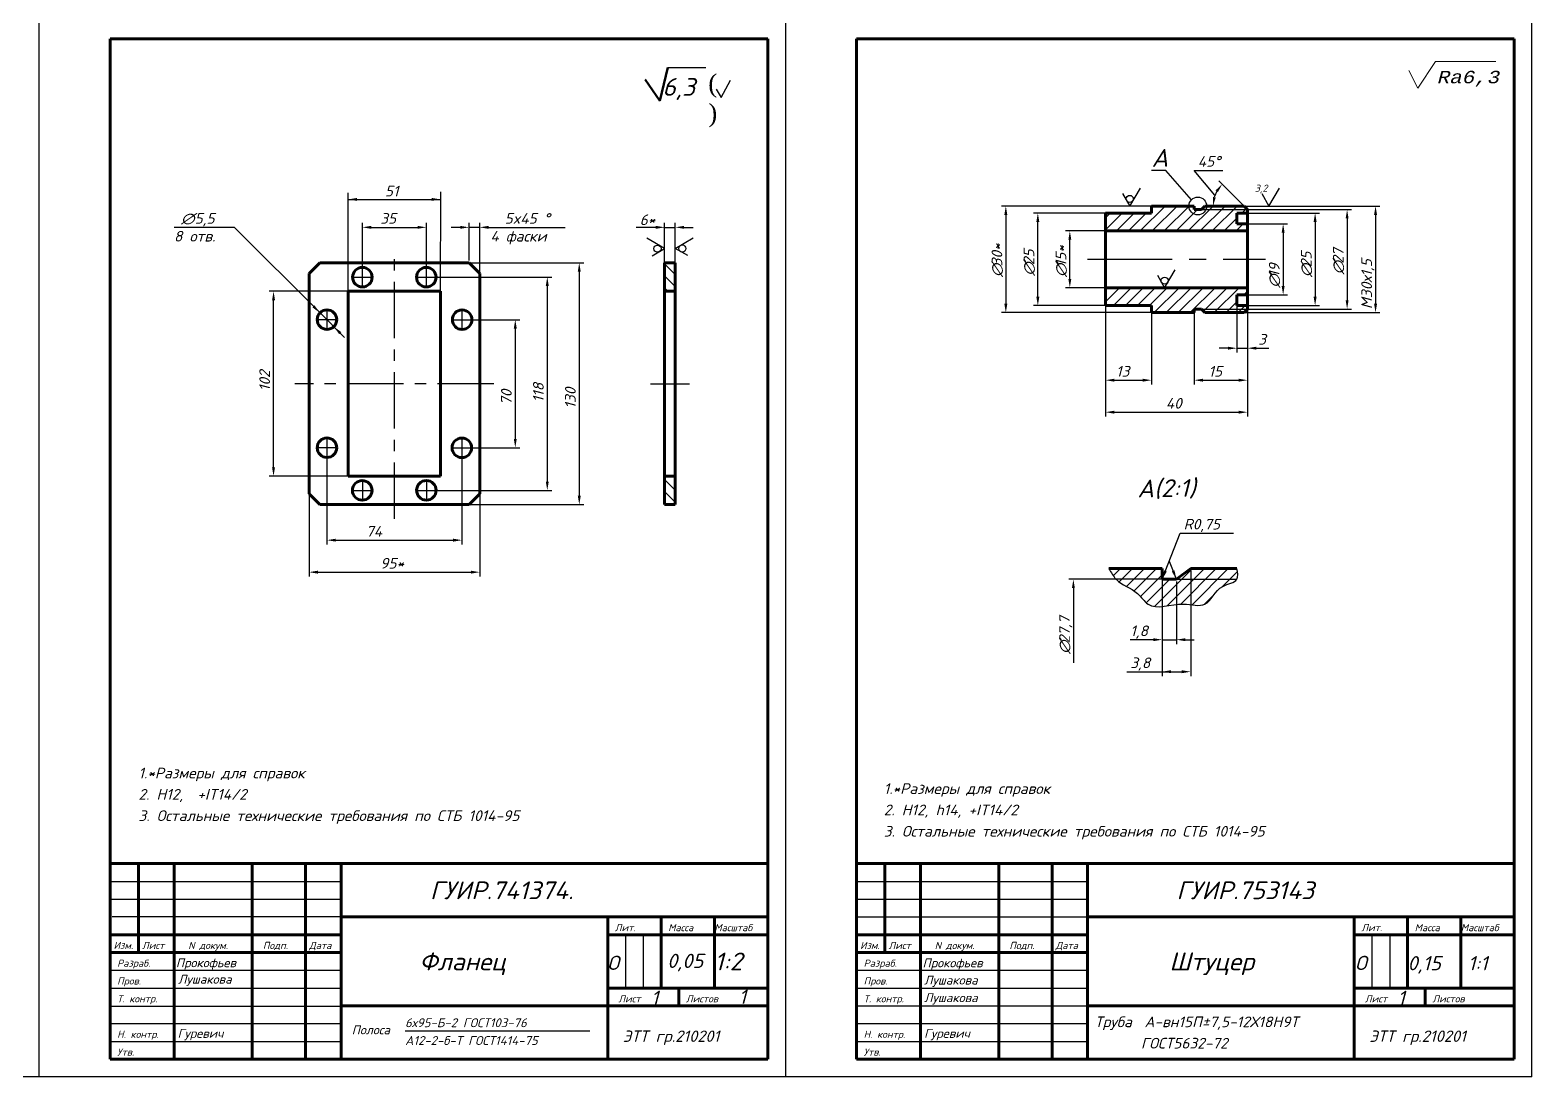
# Model space of a CAD drawing. Header units: millimetres. Extents: x 10739 to 32134, y 609 to 16625.
# Drawn here: x 29241.8 to 29664.3, y 1873.3 to 2167.8 of the extents above; entities that cross this region are included whole.
import ezdxf

# ---------------------------------------------------------------- set-up
doc = ezdxf.new("R2010")
doc.units = ezdxf.units.MM
doc.linetypes.add('CENTER', pattern=[50.8, 31.75, -6.35, 6.35, -6.35])
for name, color, linetype in [('1', 2, 'Continuous'), ('Razmer', 3, 'Continuous'), ('разм', 3, 'Continuous'), ('РАМКА', 7, 'Continuous'), ('тон', 2, 'Continuous')]:
    doc.layers.add(name, color=color, linetype=linetype)
for name, color, linetype, lineweight in [('2', 1, 'Continuous', 60), ('разьеры', 10, 'Continuous', 25), ('тол', 1, 'Continuous', 60), ('тонкая-текст-02', 4, 'Continuous', 20)]:
    doc.layers.add(name, color=color, linetype=linetype, lineweight=lineweight)
doc.styles.add('6', font='cour.ttf', dxfattribs={"oblique": 15, "height": 3.5})
doc.styles.add('ADRF1', font='romans', dxfattribs={"oblique": 15})
doc.styles.get("Standard").update_dxf_attribs({"font": 'arial.ttf'})
doc.dimstyles.new('ISO-25', dxfattribs={"dimtxt": 2.5, "dimasz": 2.5, "dimexe": 1.25, "dimexo": 0.625, "dimtad": 1, "dimtxsty": 'Standard', "dimcen": 2.5, "dimadec": 0, "dimazin": 0, "dimtfac": 1, "dimtmove": 0, "dimatfit": 3, "dimfxl": 1, "dimarcsym": 0})

msp = doc.modelspace()

# ---------------------------------------------------------------- hatches: boundary and pattern name
at = {"layer": '1'}
h = msp.add_hatch(dxfattribs=at)
h.set_pattern_fill('ANSI31', scale=0.75, style=0)
h.set_pattern_definition([(45, (29464.296, 1873.3153), (-1.683798, 1.683798), [])])
h.paths.add_polyline_path([(29569.29592, 2089.31534), (29571.29592, 2089.31534), (29584.29592, 2089.31534), (29584.29592, 2090.31534), (29581.29592, 2090.31534), (29581.29592, 2093.31534), (29584.29592, 2093.31534), (29584.29592, 2095.31534), (29544.29592, 2095.31534), (29544.29592, 2090.31534), (29557.29592, 2090.31534), (29557.29592, 2088.31534), (29569.29592, 2088.31534)])
h.paths.add_polyline_path([(29583.29592, 2088.31534), (29584.29592, 2089.31534), (29571.29592, 2089.31534), (29572.29592, 2088.31534)], flags=17)
h.paths.add_polyline_path([(29571.29592, 2117.31534), (29569.29592, 2117.31534), (29569.29592, 2118.31534), (29557.29592, 2118.31534), (29557.29592, 2116.31534), (29544.29592, 2116.31534), (29544.29592, 2111.31534), (29584.29592, 2111.31534), (29584.29592, 2113.31534), (29581.29592, 2113.31534), (29581.29592, 2116.31534), (29584.29592, 2116.31534), (29584.29592, 2117.31534)])
h.paths.add_polyline_path([(29572.29592, 2118.31534), (29571.29592, 2117.31534), (29584.29592, 2117.31534), (29583.29592, 2118.31534)], flags=17)
h = msp.add_hatch(dxfattribs=at)
h.set_pattern_fill('ANSI31', scale=0.75, style=0)
h.set_pattern_definition([(45, (29415.296, 1876.3153), (-1.683798, 1.683798), [])])
edge = h.paths.add_edge_path()
edge.add_spline(control_points=[(29545.29592, 2016.31534), (29545.88801, 2015.23237), (29547.66429, 2011.98345), (29552.94055, 2010.57915), (29557.22176, 2003.9145), (29564.8343, 2007.43339), (29573.35313, 2004.75005), (29575.61586, 2011.88653), (29580.68861, 2012.24265), (29581.29592, 2013.31534)], knot_values=[0, 0, 0, 0, 3.605551275, 10.816653826, 15.059294514, 25.059294514, 31.059294514, 38.130362325, 42.60249828, 42.60249828, 42.60249828, 42.60249828], degree=3, periodic=0)
edge.add_line((29581.29592, 2013.31534), (29564.29592, 2013.31534))
edge.add_line((29564.29592, 2013.31534), (29560.29592, 2013.31534))
edge.add_line((29560.29592, 2013.31534), (29560.29592, 2016.31534))
edge.add_line((29560.29592, 2016.31534), (29545.29592, 2016.31534))
edge = h.paths.add_edge_path()
edge.add_spline(control_points=[(29581.29592, 2013.31534), (29581.70332, 2014.03492), (29581.49962, 2015.17513), (29581.29592, 2016.31534)], knot_values=[0, 0, 0, 0, 3, 3, 3, 3], degree=3, periodic=0)
edge.add_line((29581.29592, 2016.31534), (29568.29592, 2016.31534))
edge.add_line((29568.29592, 2016.31534), (29564.29592, 2013.31534))
edge.add_line((29564.29592, 2013.31534), (29581.29592, 2013.31534))
at = {"layer": 'разм'}
h = msp.add_hatch(dxfattribs=at)
h.set_pattern_fill('ANSI31', scale=0.75, angle=90, style=0)
h.set_pattern_definition([(135, (29240.296, 1854.3153), (-1.683798, -1.683798), [])])
h.paths.add_polyline_path([(29423.29592, 2042.31534), (29420.29592, 2042.31534), (29420.29592, 2034.31534), (29423.29592, 2034.31534)])
h.paths.add_polyline_path([(29423.29592, 2102.31534), (29420.29592, 2102.31534), (29420.29592, 2100.94034), (29420.29592, 2094.31534), (29423.29592, 2094.31534)])

# ---------------------------------------------------------------- linework, layer by layer
at = {"color": 0, "lineweight": 40}
msp.add_line((29474.29592, 2165.31534), (29659.29592, 2165.31534), dxfattribs=at)
at = {"layer": '1', "color": 7}
for p, q in [((29571.29592, 2117.31534), (29584.29592, 2117.31534)), ((29571.29592, 2089.31534), (29584.29592, 2089.31534)), ((29564.29592, 2013.31534), (29581.29592, 2013.31534))]:
    msp.add_line(p, q, dxfattribs=at)
at = {"layer": '1', "color": 7, "linetype": 'CENTER', "ltscale": 0.75}
msp.add_line((29539.29592, 2103.31534), (29589.29592, 2103.31534), dxfattribs=at)
at = {"layer": '1', "color": 7}
msp.add_spline([(29545.29592, 2016.31534), (29547.29592, 2013.31534), (29553.29592, 2009.31534), (29556.29592, 2006.31534), (29566.29592, 2006.31534), (29572.29592, 2006.31534), (29577.29592, 2011.31534), (29581.29592, 2013.31534), (29581.29592, 2016.31534)], degree=3, dxfattribs=at)
at = {"layer": '2', "color": 7}
for p, q in [((29557.29592, 2118.31534), (29569.29592, 2118.31534)), ((29557.29592, 2116.31534), (29557.29592, 2118.31534)), ((29569.29592, 2118.31534), (29569.29592, 2117.31534)), ((29569.29592, 2117.31534), (29571.29592, 2117.31534)), ((29571.29592, 2117.31534), (29572.29592, 2118.31534)), ((29572.29592, 2118.31534), (29583.29592, 2118.31534)), ((29583.29592, 2118.31534), (29584.29592, 2117.31534)), ((29584.29592, 2089.31534), (29584.29592, 2117.31534)), ((29544.29592, 2090.31534), (29544.29592, 2116.31534)), ((29544.29592, 2116.31534), (29557.29592, 2116.31534)), ((29581.29592, 2113.31534), (29581.29592, 2116.31534)), ((29581.29592, 2116.31534), (29584.29592, 2116.31534)), ((29584.29592, 2113.31534), (29581.29592, 2113.31534)), ((29544.29592, 2111.31534), (29584.29592, 2111.31534)), ((29544.29592, 2095.31534), (29584.29592, 2095.31534)), ((29581.29592, 2093.31534), (29581.29592, 2090.31534)), ((29584.29592, 2093.31534), (29581.29592, 2093.31534)), ((29544.29592, 2090.31534), (29557.29592, 2090.31534)), ((29557.29592, 2090.31534), (29557.29592, 2088.31534)), ((29557.29592, 2088.31534), (29569.29592, 2088.31534)), ((29569.29592, 2089.31534), (29571.29592, 2089.31534)), ((29569.29592, 2088.31534), (29569.29592, 2089.31534)), ((29571.29592, 2089.31534), (29572.29592, 2088.31534)), ((29572.29592, 2088.31534), (29583.29592, 2088.31534)), ((29581.29592, 2090.31534), (29584.29592, 2090.31534)), ((29583.29592, 2088.31534), (29584.29592, 2089.31534)), ((29545.29592, 2016.31534), (29560.29592, 2016.31534)), ((29560.29592, 2016.31534), (29560.29592, 2013.31534)), ((29564.29592, 2013.31534), (29568.29592, 2016.31534)), ((29568.29592, 2016.31534), (29581.29592, 2016.31534)), ((29560.29592, 2013.31534), (29564.29592, 2013.31534))]:
    msp.add_line(p, q, dxfattribs=at)
at = {"layer": 'Razmer', "color": 7}
msp.add_line((29421.16803, 2157.27257), (29431.86318, 2157.27257), dxfattribs=at)
at = {"layer": 'разм', "color": 7, "lineweight": 50}
for p, q in [((29418.99645, 2147.91618), (29421.18108, 2157.27351)), ((29414.80517, 2153.86681), (29418.97045, 2147.86681))]:
    msp.add_line(p, q, dxfattribs=at)
at = {"layer": 'разм', "color": 7, "lineweight": -3}
for p, q in [((29434.82397, 2151.22356), (29436.1776, 2148.81398)), ((29436.1776, 2148.81398), (29438.85944, 2153.67683)), ((29549.1502, 2121.81534), (29551.1502, 2118.31534)), ((29551.1502, 2118.31534), (29554.1502, 2123.31534)), ((29588.29592, 2121.81534), (29590.29592, 2118.31534)), ((29590.29592, 2118.31534), (29593.29592, 2123.31534)), ((29420.29592, 2106.31534), (29415.29592, 2109.31534)), ((29423.30341, 2106.35635), (29428.30341, 2109.35635)), ((29416.79592, 2104.31534), (29420.29592, 2106.31534)), ((29426.80341, 2104.35635), (29423.30341, 2106.35635)), ((29560.9556, 2095.31534), (29563.9556, 2100.31534)), ((29558.9556, 2098.81534), (29560.9556, 2095.31534))]:
    msp.add_line(p, q, dxfattribs=at)
at = {"layer": 'разм', "color": 7}
for p, q in [((29561.29592, 2128.31534), (29557.29592, 2128.31534)), ((29568.54722, 2120.06404), (29561.29592, 2128.31534)), ((29575.11974, 2121.32675), (29569.29592, 2128.31534)), ((29569.29592, 2128.31534), (29577.29592, 2128.31534)), ((29583.29592, 2118.31534), (29576.25093, 2125.36033)), ((29331.2911, 2094.23936), (29331.30674, 2122.04402)), ((29357.29592, 2094.31534), (29357.31064, 2122.31303)), ((29331.305, 2120.16698), (29357.30977, 2120.16698)), ((29557.67092, 2118.31534), (29515.04592, 2118.31534)), ((29581.92092, 2118.31534), (29621.54592, 2118.31534)), ((29583.92092, 2117.31534), (29613.54592, 2117.31534)), ((29335.29592, 2098.94034), (29335.29592, 2113.56534)), ((29353.29592, 2098.94034), (29353.29592, 2113.56534)), ((29365.29592, 2102.94034), (29365.29592, 2113.56534)), ((29368.29592, 2096.94034), (29368.29592, 2113.56534)), ((29420.29592, 2100.94034), (29420.29592, 2113.56534)), ((29423.29592, 2100.94034), (29423.29592, 2113.56534)), ((29516.29592, 2115.81534), (29516.29592, 2090.81534)), ((29547.67092, 2116.31534), (29524.04592, 2116.31534)), ((29525.29592, 2092.81534), (29525.29592, 2113.81534)), ((29583.92092, 2116.31534), (29604.54592, 2116.31534)), ((29583.92092, 2113.31534), (29595.54592, 2113.31534)), ((29603.29592, 2113.81534), (29603.29592, 2092.81534)), ((29612.29592, 2114.81534), (29612.29592, 2091.81534)), ((29620.29592, 2115.81534), (29620.29592, 2090.81534)), ((29337.79592, 2112.31534), (29350.79592, 2112.31534)), ((29362.79592, 2112.31534), (29360.29592, 2112.31534)), ((29368.29592, 2112.31534), (29365.29592, 2112.31534)), ((29370.79592, 2112.31534), (29392.29592, 2112.31534)), ((29417.79592, 2112.31534), (29412.29592, 2112.31534)), ((29420.29592, 2112.31534), (29423.29592, 2112.31534)), ((29425.79592, 2112.31534), (29428.29592, 2112.31534)), ((29544.67092, 2111.31534), (29533.04592, 2111.31534)), ((29534.29592, 2097.81534), (29534.29592, 2108.81534)), ((29594.29592, 2110.81534), (29594.29592, 2095.81534)), ((29362.92092, 2102.31534), (29397.54592, 2102.31534)), ((29353.92092, 2098.31534), (29388.54592, 2098.31534)), ((29387.29592, 2095.81534), (29387.29592, 2040.81534)), ((29396.29592, 2099.81534), (29396.29592, 2036.81534)), ((29333.67092, 2094.31534), (29309.04592, 2094.31534)), ((29310.29592, 2044.81534), (29310.29592, 2091.81534)), ((29544.67092, 2095.31534), (29533.04592, 2095.31534)), ((29544.29592, 2091.69034), (29544.29592, 2068.06534)), ((29583.92092, 2093.31534), (29595.54592, 2093.31534)), ((29557.67092, 2088.31534), (29515.04592, 2088.31534)), ((29547.67092, 2090.31534), (29524.04592, 2090.31534)), ((29557.29592, 2089.31534), (29557.29592, 2068.06534)), ((29569.29592, 2088.69034), (29569.29592, 2068.06534)), ((29581.29592, 2090.69034), (29581.29592, 2077.06534)), ((29581.92092, 2088.31534), (29621.54592, 2088.31534)), ((29583.92092, 2090.31534), (29604.54592, 2090.31534)), ((29583.92092, 2089.31534), (29613.54592, 2089.31534)), ((29584.29592, 2090.69034), (29584.29592, 2077.06534)), ((29584.29592, 2088.69034), (29584.29592, 2068.06534)), ((29363.92092, 2086.31534), (29379.54592, 2086.31534)), ((29378.29592, 2083.81534), (29378.29592, 2052.81534)), ((29544.29592, 2077.69034), (29544.29592, 2059.06534)), ((29578.79592, 2078.31534), (29576.29592, 2078.31534)), ((29581.29592, 2078.31534), (29584.29592, 2078.31534)), ((29584.29592, 2077.69034), (29584.29592, 2059.06534)), ((29586.79592, 2078.31534), (29590.29592, 2078.31534)), ((29546.79592, 2069.31534), (29554.79592, 2069.31534)), ((29571.79592, 2069.31534), (29581.79592, 2069.31534)), ((29546.79592, 2060.31534), (29581.79592, 2060.31534)), ((29325.29592, 2049.69034), (29325.29592, 2023.06534)), ((29363.29592, 2049.69034), (29363.29592, 2023.06534)), ((29363.92092, 2050.31534), (29379.54592, 2050.31534)), ((29333.67092, 2042.31534), (29309.04592, 2042.31534)), ((29320.29592, 2038.69034), (29320.29592, 2014.06534)), ((29353.92092, 2038.31534), (29388.54592, 2038.31534)), ((29368.29592, 2038.69034), (29368.29592, 2014.06534)), ((29362.92092, 2034.31534), (29397.54592, 2034.31534)), ((29327.79592, 2024.31534), (29360.79592, 2024.31534)), ((29568.29592, 2015.69034), (29568.29592, 1986.06534)), ((29322.79592, 2015.31534), (29365.79592, 2015.31534)), ((29560.67092, 2013.31534), (29534.04592, 2013.31534)), ((29560.29592, 2013.69034), (29560.29592, 1995.06534)), ((29564.29592, 2012.69034), (29564.29592, 1995.06534)), ((29535.29592, 2010.81534), (29535.29592, 1989.81534)), ((29560.29592, 2002.69034), (29560.29592, 1986.06534)), ((29557.79592, 1996.31534), (29551.29592, 1996.31534)), ((29560.29592, 1996.31534), (29564.29592, 1996.31534)), ((29566.79592, 1996.31534), (29569.29592, 1996.31534)), ((29550.29592, 1987.31534), (29565.79592, 1987.31534)), ((29347.29592, 1886.31534), (29399.29592, 1886.31534))]:
    msp.add_line(p, q, dxfattribs=at)
at = {"layer": 'разм', "color": 7, "extrusion": (0, 0, -1)}
msp.add_line((29323.29592, 2088.31534), (29330.29592, 2081.31534), dxfattribs=at)
at = {"layer": 'разм', "color": 7}
for centre, radius in [((29551.1502, 2120.31534), 1), ((29570.29592, 2118.31534), 2.5), ((29418.29592, 2106.31534), 1), ((29425.30341, 2106.35635), 1), ((29560.9556, 2097.31534), 1)]:
    msp.add_circle(centre, radius, dxfattribs=at)
msp.add_arc((29583.29592, 2118.31534), 8.71312, 151.4964299, 163.5035701, dxfattribs=at)
for points in [[(29575.30509, 2122.72267), (29575.97279, 2122.22405), (29577.13481, 2124.47645)], [(29333.80593, 2120.58475), (29333.80593, 2119.75142), (29331.30593, 2120.16809)], [(29354.78819, 2120.58629), (29354.78819, 2119.75296), (29357.28819, 2120.16962)], [(29515.87925, 2115.81534), (29516.71259, 2115.81534), (29516.29592, 2118.31534)], [(29575.35381, 2120.7297), (29574.5291, 2120.84925), (29574.5828, 2118.31534)], [(29611.87925, 2114.81534), (29612.71259, 2114.81534), (29612.29592, 2117.31534)], [(29619.87925, 2115.81534), (29620.71259, 2115.81534), (29620.29592, 2118.31534)], [(29337.79592, 2112.73201), (29337.79592, 2111.89867), (29335.29592, 2112.31534)], [(29350.79592, 2112.73201), (29350.79592, 2111.89867), (29353.29592, 2112.31534)], [(29362.79592, 2112.73201), (29362.79592, 2111.89867), (29365.29592, 2112.31534)], [(29370.79592, 2112.73201), (29370.79592, 2111.89867), (29368.29592, 2112.31534)], [(29417.79592, 2112.73201), (29417.79592, 2111.89867), (29420.29592, 2112.31534)], [(29425.79592, 2112.73201), (29425.79592, 2111.89867), (29423.29592, 2112.31534)], [(29524.87925, 2113.81534), (29525.71259, 2113.81534), (29525.29592, 2116.31534)], [(29593.87925, 2110.81534), (29594.71259, 2110.81534), (29594.29592, 2113.31534)], [(29602.87925, 2113.81534), (29603.71259, 2113.81534), (29603.29592, 2116.31534)], [(29533.87925, 2108.81534), (29534.71259, 2108.81534), (29534.29592, 2111.31534)], [(29395.87925, 2099.81534), (29396.71259, 2099.81534), (29396.29592, 2102.31534)], [(29386.87925, 2095.81534), (29387.71259, 2095.81534), (29387.29592, 2098.31534)], [(29533.87925, 2097.81534), (29534.71259, 2097.81534), (29534.29592, 2095.31534)], [(29593.87925, 2095.81534), (29594.71259, 2095.81534), (29594.29592, 2093.31534)], [(29309.87925, 2091.81534), (29310.71259, 2091.81534), (29310.29592, 2094.31534)], [(29524.87925, 2092.81534), (29525.71259, 2092.81534), (29525.29592, 2090.31534)], [(29602.87925, 2092.81534), (29603.71259, 2092.81534), (29603.29592, 2090.31534)], [(29611.87925, 2091.81534), (29612.71259, 2091.81534), (29612.29592, 2089.31534)], [(29515.87925, 2090.81534), (29516.71259, 2090.81534), (29516.29592, 2088.31534)], [(29619.87925, 2090.81534), (29620.71259, 2090.81534), (29620.29592, 2088.31534)], [(29377.87925, 2083.81534), (29378.71259, 2083.81534), (29378.29592, 2086.31534)], [(29578.79592, 2078.73201), (29578.79592, 2077.89867), (29581.29592, 2078.31534)], [(29586.79592, 2078.73201), (29586.79592, 2077.89867), (29584.29592, 2078.31534)], [(29546.79592, 2069.73201), (29546.79592, 2068.89867), (29544.29592, 2069.31534)], [(29554.79592, 2069.73201), (29554.79592, 2068.89867), (29557.29592, 2069.31534)], [(29571.79592, 2069.73201), (29571.79592, 2068.89867), (29569.29592, 2069.31534)], [(29581.79592, 2069.73201), (29581.79592, 2068.89867), (29584.29592, 2069.31534)], [(29546.79592, 2060.73201), (29546.79592, 2059.89867), (29544.29592, 2060.31534)], [(29581.79592, 2060.73201), (29581.79592, 2059.89867), (29584.29592, 2060.31534)], [(29377.87925, 2052.81534), (29378.71259, 2052.81534), (29378.29592, 2050.31534)], [(29309.87925, 2044.81534), (29310.71259, 2044.81534), (29310.29592, 2042.31534)], [(29386.87925, 2040.81534), (29387.71259, 2040.81534), (29387.29592, 2038.31534)], [(29395.87925, 2036.81534), (29396.71259, 2036.81534), (29396.29592, 2034.31534)], [(29327.79592, 2024.73201), (29327.79592, 2023.89867), (29325.29592, 2024.31534)], [(29360.79592, 2024.73201), (29360.79592, 2023.89867), (29363.29592, 2024.31534)], [(29322.79592, 2015.73201), (29322.79592, 2014.89867), (29320.29592, 2015.31534)], [(29365.79592, 2015.73201), (29365.79592, 2014.89867), (29368.29592, 2015.31534)], [(29534.87925, 2010.81534), (29535.71259, 2010.81534), (29535.29592, 2013.31534)], [(29557.79592, 1996.73201), (29557.79592, 1995.89867), (29560.29592, 1996.31534)], [(29566.79592, 1996.73201), (29566.79592, 1995.89867), (29564.29592, 1996.31534)], [(29562.79592, 1987.73201), (29562.79592, 1986.89867), (29560.29592, 1987.31534)], [(29565.79592, 1987.73201), (29565.79592, 1986.89867), (29568.29592, 1987.31534)]]:
    msp.add_solid(points, dxfattribs=at)
at = {"layer": 'разм', "color": 7, "extrusion": (0, 0, -1)}
msp.add_solid([(-29329.35832, 2082.8422), (-29327.29592, 2084.31534), (-29328.76906, 2082.25294)], dxfattribs=at)
at = {"layer": 'разьеры', "color": 0}
msp.add_line((29664.29592, 1873.31534), (29664.29592, 2170.31534), dxfattribs=at)
at = {"layer": 'РАМКА', "color": 7, "lineweight": -3}
for p, q in [((29244.29592, 2170.31534), (29244.29592, 1873.31534)), ((29454.29592, 2170.31534), (29454.29592, 1873.31534)), ((29664.29592, 1873.31534), (29034.29592, 1873.31534))]:
    msp.add_line(p, q, dxfattribs=at)
at = {"layer": 'РАМКА', "color": 7, "lineweight": 60}
for p, q in [((29264.29592, 2165.31534), (29449.29592, 2165.31534)), ((29264.29592, 1878.31534), (29264.29592, 2165.31534)), ((29449.29592, 2165.31534), (29449.29592, 1878.31534)), ((29474.29592, 2165.31534), (29659.29592, 2165.31534)), ((29474.29592, 1878.31534), (29474.29592, 2165.31534)), ((29659.29592, 2165.31534), (29659.29592, 1878.31534)), ((29449.29592, 1933.31534), (29264.29592, 1933.31534)), ((29272.29592, 1933.31534), (29272.29592, 1908.31534)), ((29282.29592, 1933.31534), (29282.29592, 1878.31534)), ((29304.29592, 1933.31534), (29304.29592, 1878.31534)), ((29319.29592, 1933.31534), (29319.29592, 1878.31534)), ((29329.29592, 1933.31534), (29329.29592, 1878.31534)), ((29659.29592, 1933.31534), (29474.29592, 1933.31534)), ((29482.29592, 1933.31534), (29482.29592, 1908.31534)), ((29492.29592, 1933.31534), (29492.29592, 1878.31534)), ((29514.29592, 1933.31534), (29514.29592, 1878.31534)), ((29529.29592, 1933.31534), (29529.29592, 1878.31534)), ((29539.29592, 1933.31534), (29539.29592, 1878.31534)), ((29329.29592, 1918.31534), (29449.29592, 1918.31534)), ((29404.29592, 1918.31534), (29404.29592, 1878.31534)), ((29419.29592, 1918.31534), (29419.29592, 1898.31534)), ((29434.29592, 1918.31534), (29434.29592, 1898.31534)), ((29539.29592, 1918.31534), (29659.29592, 1918.31534)), ((29614.29592, 1918.31534), (29614.29592, 1878.31534)), ((29629.29592, 1918.31534), (29629.29592, 1898.31534)), ((29644.29592, 1918.31534), (29644.29592, 1898.31534)), ((29264.29592, 1913.31534), (29329.29592, 1913.31534)), ((29404.29592, 1913.31534), (29449.29592, 1913.31534)), ((29474.29592, 1913.31534), (29539.29592, 1913.31534)), ((29614.29592, 1913.31534), (29659.29592, 1913.31534)), ((29264.29592, 1908.31534), (29329.29592, 1908.31534)), ((29474.29592, 1908.31534), (29539.29592, 1908.31534)), ((29404.29592, 1898.31534), (29449.29592, 1898.31534)), ((29424.29592, 1898.31534), (29424.29592, 1893.31534)), ((29614.29592, 1898.31534), (29659.29592, 1898.31534)), ((29634.29592, 1898.31534), (29634.29592, 1893.31534)), ((29329.29592, 1893.31534), (29449.29592, 1893.31534)), ((29539.29592, 1893.31534), (29659.29592, 1893.31534)), ((29449.29592, 1878.31534), (29264.29592, 1878.31534)), ((29659.29592, 1878.31534), (29474.29592, 1878.31534))]:
    msp.add_line(p, q, dxfattribs=at)
at = {"layer": 'РАМКА', "color": 7}
for p, q in [((29264.29592, 1933.31534), (29264.29592, 1878.31534)), ((29474.29592, 1933.31534), (29474.29592, 1878.31534)), ((29264.29592, 1928.31534), (29329.29592, 1928.31534)), ((29474.29592, 1928.31534), (29539.29592, 1928.31534)), ((29264.29592, 1923.31534), (29329.29592, 1923.31534)), ((29474.29592, 1923.31534), (29539.29592, 1923.31534)), ((29264.90017, 1918.41786), (29329.90017, 1918.41786)), ((29474.37042, 1918.38141), (29539.37042, 1918.38141)), ((29409.29592, 1913.31534), (29409.29592, 1898.31534)), ((29414.29592, 1913.31534), (29414.29592, 1898.31534)), ((29619.29592, 1913.31534), (29619.29592, 1898.31534)), ((29624.29592, 1913.31534), (29624.29592, 1898.31534)), ((29264.29592, 1903.31534), (29329.29592, 1903.31534)), ((29474.29592, 1903.31534), (29539.29592, 1903.31534)), ((29264.29592, 1898.31534), (29329.29592, 1898.31534)), ((29474.29592, 1898.31534), (29539.29592, 1898.31534)), ((29264.64536, 1893.20634), (29329.64536, 1893.20634)), ((29474.37042, 1893.36486), (29539.37042, 1893.36486)), ((29264.29592, 1888.31534), (29329.29592, 1888.31534)), ((29474.29592, 1888.31534), (29539.29592, 1888.31534)), ((29264.29592, 1883.31534), (29329.29592, 1883.31534)), ((29474.29592, 1883.31534), (29539.29592, 1883.31534))]:
    msp.add_line(p, q, dxfattribs=at)
at = {"layer": 'тол', "color": 7}
for p, q in [((29323.29592, 2102.31534), (29320.29592, 2099.31534)), ((29365.29592, 2102.31534), (29323.29592, 2102.31534)), ((29365.29592, 2102.31534), (29368.29592, 2099.31534)), ((29420.29592, 2034.31534), (29420.29592, 2102.31534)), ((29420.29592, 2102.31534), (29423.29592, 2102.31534)), ((29423.29592, 2102.31534), (29423.29592, 2034.31534)), ((29320.29592, 2037.31534), (29320.29592, 2099.31534)), ((29368.29592, 2037.31534), (29368.29592, 2099.31534)), ((29331.29592, 2042.31534), (29331.29592, 2094.31534)), ((29331.29592, 2094.31534), (29357.29592, 2094.31534)), ((29357.29592, 2042.31534), (29357.29592, 2094.31534)), ((29420.29592, 2094.31534), (29423.29592, 2094.31534)), ((29331.29592, 2042.31534), (29357.29592, 2042.31534)), ((29420.29592, 2042.31534), (29423.29592, 2042.31534)), ((29320.29592, 2037.31534), (29323.29592, 2034.31534)), ((29365.29592, 2034.31534), (29368.29592, 2037.31534)), ((29323.29592, 2034.31534), (29365.29592, 2034.31534)), ((29423.29592, 2034.31534), (29420.29592, 2034.31534))]:
    msp.add_line(p, q, dxfattribs=at)
at = {"layer": 'тол', "color": 7, "lineweight": 60}
for centre in [(29335.28672, 2098.28469), (29353.25147, 2098.28469), (29325.33017, 2086.35639), (29363.34323, 2086.33776), (29325.31161, 2050.3273), (29363.27503, 2050.30548), (29335.24361, 2038.31173), (29353.28572, 2038.33458)]:
    msp.add_circle(centre, 2.75, dxfattribs=at)
at = {"layer": 'тон', "color": 7, "linetype": 'CENTER', "ltscale": 0.5}
for p, q in [((29344.29592, 2030.31534), (29344.29592, 2106.31534)), ((29372.29592, 2068.31534), (29316.29592, 2068.31534))]:
    msp.add_line(p, q, dxfattribs=at)
at = {"layer": 'тон', "color": 7}
for p, q in [((29335.29592, 2095.31534), (29335.29592, 2101.31534)), ((29353.29592, 2095.31534), (29353.29592, 2101.31534)), ((29332.29592, 2098.31534), (29338.29592, 2098.31534)), ((29350.29592, 2098.31534), (29356.29592, 2098.31534)), ((29325.29592, 2089.31534), (29325.29592, 2083.31534)), ((29363.29592, 2089.31534), (29363.29592, 2083.31534)), ((29328.29592, 2086.31534), (29322.29592, 2086.31534)), ((29360.29592, 2086.31534), (29366.29592, 2086.31534)), ((29416.29592, 2068.31534), (29427.29592, 2068.31534)), ((29328.29592, 2050.31534), (29322.29592, 2050.31534)), ((29325.29592, 2053.31534), (29325.29592, 2047.31534)), ((29360.29592, 2050.31534), (29366.29592, 2050.31534)), ((29363.29592, 2053.31534), (29363.29592, 2047.31534)), ((29335.29592, 2041.31534), (29335.29592, 2035.31534)), ((29353.29592, 2041.31534), (29353.29592, 2035.31534)), ((29332.29592, 2038.31534), (29338.29592, 2038.31534)), ((29350.29592, 2038.31534), (29356.29592, 2038.31534))]:
    msp.add_line(p, q, dxfattribs=at)
at = {"layer": 'тонкая-текст-02', "color": 7, "lineweight": 20}
for p, q in [((29629.64688, 2156.44085), (29632.14688, 2151.44085)), ((29632.14688, 2151.44085), (29637.14688, 2158.94085)), ((29637.14688, 2158.94085), (29654.14688, 2158.94085))]:
    msp.add_line(p, q, dxfattribs=at)

# ---------------------------------------------------------------- texts
at = {"layer": 'разм', "color": 7, "style": 'ADRF1', "oblique": 15}
for s, height, p in [('6,3', 5, (29419.68294, 2149.31032)), ('51', 3, (29341.6219, 2121.01674)), ('3,2', 2, (29586.29592, 2122.31534)), ('∅5,5', 3, (29284.29592, 2113.31534)), ('35', 3, (29340.29592, 2113.31534)), ('5x45', 3, (29375.29592, 2113.31534)), ('°', 3, (29386.29592, 2113.31534)), ('6*', 3, (29413.29592, 2112.94034)), ('8 отв.', 3, (29282.29592, 2108.31534)), ('4 фаски', 3, (29371.29592, 2108.31534)), ('3', 3, (29587.29592, 2079.31534)), ('13', 3, (29547.29592, 2070.31534)), ('15', 3, (29573.29592, 2070.31534)), ('40', 3, (29561.29592, 2061.31534)), ('74', 3, (29336.29592, 2025.31534)), ('R0,75', 3, (29566.29592, 2027.31534)), ('95*', 3, (29340.30357, 2016.31534)), ('1,8', 3, (29551.29592, 1997.31534)), ('3,8', 3, (29551.29592, 1988.31534)), ('1.*Размеры для справок', 3, (29272.29592, 1957.31534)), ('2. Н12,  +IT14/2', 3, (29272.29592, 1951.31534)), ('1.*Размеры для справок', 3, (29481.95014, 1952.93284)), ('3. Остальные технические требования по СТБ 1014-95', 3, (29272.29592, 1945.31534)), ('2. Н12, h14, +IT14/2', 3, (29481.95014, 1946.93284)), ('3. Остальные технические требования по СТБ 1014-95', 3, (29481.95014, 1940.93284)), ('ГУИР.741374.', 5, (29354.29592, 1923.31534)), ('ГУИР.753143', 5, (29564.29592, 1923.31534)), ('Прокофьев', 2.5, (29282.8273, 1904.18067)), ('Фланец', 5, (29351.29592, 1903.31534)), ('О', 4, (29404.19555, 1903.42739)), ('0,05', 4, (29421.02723, 1903.97025)), ('1:2', 5, (29434.29592, 1903.31534)), ('Прокофьев', 2.5, (29492.86943, 1904.14867)), ('Штуцер', 5, (29562.29592, 1903.31534)), ('О', 4, (29614.5291, 1903.39507)), ('0,15', 4, (29629.29592, 1903.31534)), ('1:1', 4, (29646.29592, 1903.31534)), ('Лушакова', 2.5, (29283.4315, 1899.55587)), ('Лушакова', 2.5, (29493.29592, 1899.31534)), ('1', 4, (29416.47157, 1893.57498)), ('1', 4, (29441.16195, 1893.87439)), ('1', 4, (29626.47157, 1893.57498)), ('Лушакова', 2.5, (29493.29592, 1894.36486)), ('6х95-Б-2 ГОСТ103-76', 2.5, (29347.29592, 1887.31534)), ('Труба', 3, (29541.29592, 1887.31534)), ('А-вн15П±7,5-12Х18Н9Т', 3, (29555.29592, 1887.31534)), ('Гуревич', 2.5, (29283.29592, 1884.31534)), ('Полоса', 2.5, (29332.29592, 1885.31534)), ('А12-2-б-Т ГОСТ1414-75', 2.5, (29347.29592, 1882.31534)), ('ЭТТ гр.210201', 3.2, (29408.53601, 1883.18453)), ('Гуревич', 2.5, (29493.29592, 1884.31534)), ('ЭТТ гр.210201', 3.2, (29618.53601, 1883.18453)), ('ГОСТ5632-72', 3, (29554.29592, 1881.31534))]:
    msp.add_text(s, height=height, dxfattribs=at).set_placement(p)
for s, height, rotation, p in [('А', 5, 0.7636468, (29557.29592, 2129.31534)), ('45°', 3, 0.7636468, (29570.29592, 2129.31534)), ('30*', 3, 90, (29515.29592, 2101.31534)), ('25', 3, 90, (29524.29592, 2101.69433)), ('15*', 3, 90, (29533.29592, 2101.31534)), ('25', 3, 90, (29602.29592, 2101.07589)), ('27', 3, 90, (29611.29592, 2102.07847)), ('∅', 3, 90, (29515.29592, 2098.31534)), ('∅', 3, 90, (29524.29592, 2098.69433)), ('∅', 3, 90, (29533.29592, 2098.31534)), ('∅', 3, 90, (29593.29592, 2095.31534)), ('19', 3, 90, (29593.29592, 2098.31534)), ('∅', 3, 90, (29602.29592, 2098.31405)), ('∅', 3, 90, (29611.29592, 2099.07847)), ('М30х1,5', 3, 90, (29619.29592, 2089.31534)), ('102', 3, 90, (29309.29592, 2066.23201)), ('70', 3, 90, (29377.29592, 2062.31534)), ('118', 3, 90, (29386.29592, 2063.07072)), ('130', 3, 90, (29395.29592, 2061.31534)), ('А(2:1)', 5, 0.7636468, (29553.29592, 2036.31534)), ('27,7', 3, 90, (29534.29592, 1995.31534)), ('∅', 3, 90, (29534.29592, 1992.31534))]:
    msp.add_text(s, height=height, rotation=rotation, dxfattribs=at).set_placement(p)
at = {"layer": 'разм', "color": 7, "lineweight": 50, "insert": (29432.5966, 2155.3627), "char_height": 5, "width": 10.0863412, "attachment_point": 1}
msp.add_mtext('{\\fTimes New Roman Cyr|b0|i0|c204|p18;(   )}', dxfattribs=at)
at = {"layer": 'РАМКА', "color": 7, "style": 'ADRF1', "oblique": 15}
for s, p in [('Лит.', (29406.29592, 1914.31534)), ('Масса', (29421.29592, 1914.31534)), ('Масштаб', (29434.29592, 1914.31534)), ('Лит.', (29616.29592, 1914.31534)), ('Масса', (29631.29592, 1914.31534)), ('Масштаб', (29644.29592, 1914.31534)), ('Изм.', (29265.29592, 1909.31534)), ('Лист', (29273.29592, 1909.31534)), ('N докум.', (29286.29592, 1909.31534)), ('Подп.', (29307.29592, 1909.31534)), ('Дата', (29320.29592, 1909.31534)), ('Изм.', (29475.29592, 1909.31534)), ('Лист', (29483.29592, 1909.31534)), ('N докум.', (29496.29592, 1909.31534)), ('Подп.', (29517.29592, 1909.31534)), ('Дата', (29530.29592, 1909.31534)), ('Разраб.', (29266.29592, 1904.31534)), ('Разраб.', (29476.29592, 1904.31534)), ('Пров.', (29266.29592, 1899.31534)), ('Пров.', (29476.29592, 1899.31534)), ('Т. контр.', (29266.29592, 1894.31534)), ('Лист', (29407.29592, 1894.31534)), ('Листов', (29426.29592, 1894.31534)), ('Т. контр.', (29476.29592, 1894.31534)), ('Лист', (29617.29592, 1894.31534)), ('Листов', (29636.29592, 1894.31534)), ('Н. контр.', (29266.29592, 1884.31534)), ('Н. контр.', (29476.29592, 1884.31534)), ('Утв.', (29266.29592, 1879.31534)), ('Утв.', (29476.29592, 1879.31534))]:
    msp.add_text(s, height=2, dxfattribs=at).set_placement(p)
at = {"layer": 'тонкая-текст-02', "color": 7, "lineweight": 40, "insert": (29637.45453, 2156.33334), "char_height": 3.5, "width": 27, "attachment_point": 1, "style": '6'}
msp.add_mtext('Ra6,3', dxfattribs=at)

# ---------------------------------------------------------------- leaders
at = {"layer": 'разм', "color": 7}
for points in [[(29323.29592, 2088.31534), (29299.29592, 2112.31534), (29282.29592, 2112.31534)], [(29560.29592, 2013.31534), (29565.29592, 2026.31534), (29580.29592, 2026.31534)], [(29564.29592, 2013.31534), (29562.29592, 2018.31534)]]:
    msp.add_leader(points, dimstyle='ISO-25', override={"dimgap": 0.625, "dimtad": 0}, dxfattribs=at)

doc.saveas('drawing.dxf')
